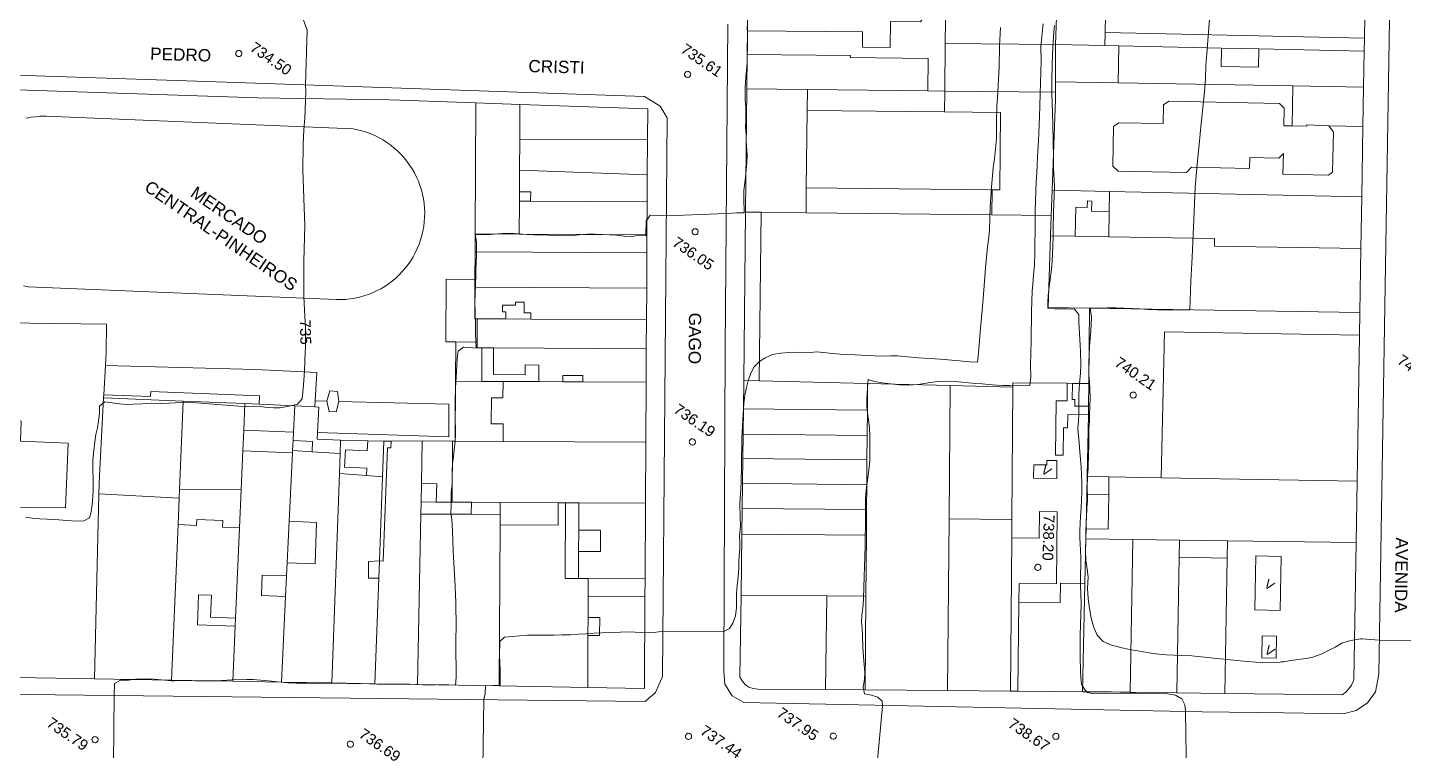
# Model space of a CAD drawing. Header units: metres. Extents: x 322294 to 7190115, y 7390841 to 10157759.
# Drawn here: x 323242.6 to 323466.7, y 7393247.5 to 7393365.1 of the extents above; entities that cross this region are included whole.
import ezdxf
from ezdxf.enums import TextEntityAlignment as Align

# ---------------------------------------------------------------- set-up
doc = ezdxf.new("R2010")
doc.units = ezdxf.units.M
doc.layers.get('0').update_dxf_attribs({"lineweight": 18})
for name, color, linetype, lineweight in [('100_SIST_VIARIO_MEIO_FIO', 1, 'Continuous', 18), ('144_P_DUPLA_ASF_TOP', 7, 'Continuous', 18), ('160_P_SIMP_ASF_TOP', 7, 'Continuous', 18), ('206_MURO_E_MURO_ARRIMO', 7, 'Continuous', 18), ('214_PROJ_BEIRAL_EDIF', 10, 'Continuous', 18), ('216_EDIF_NOTAVEL', 2, 'Continuous', 18), ('218_EDIF_NOTAVEL_TOP', 7, 'Continuous', 18), ('600_CURVA_MESTRA', 14, 'Continuous', 18), ('602_CURVA_MESTRA_TOP', 24, 'Continuous', 18), ('604_CURVA_INTERM', 7, 'Continuous', 18), ('606_PTO_COTADO', 7, 'Continuous', 18), ('608_PTO_COTADO_INTERVIA', 1, 'Continuous', 18), ('624_SEGM_CURVA_MESTRA', 14, 'Continuous', 18)]:
    doc.layers.add(name, color=color, linetype=linetype, lineweight=lineweight)
doc.styles.add('Style-Arial', font='arial.ttf', dxfattribs={"height": 1.75})

# ---------------------------------------------------------------- blocks, each defined once
blk = doc.blocks.new('SP09')
at = {"color": 0, "linetype": 'Continuous'}
blk.add_lwpolyline([(-0.03, -0.51), (-0.14, -0.49), (-0.24, -0.46), (-0.31, -0.42), (-0.35, -0.39), (-0.42, -0.31), (-0.47, -0.24), (-0.51, -0.15), (-0.52, -0.09), (-0.52, 0.03), (-0.51, 0.11), (-0.48, 0.2), (-0.44, 0.27), (-0.4, 0.33), (-0.32, 0.39), (-0.23, 0.44), (-0.15, 0.48), (-0.1, 0.48), (-0.03, 0.48), (0.08, 0.48), (0.19, 0.44), (0.27, 0.4), (0.35, 0.32), (0.41, 0.23), (0.46, 0.11), (0.48, 0.03), (0.48, -0.03), (0.47, -0.08), (0.44, -0.21), (0.38, -0.3), (0.31, -0.38), (0.23, -0.44), (0.1, -0.49), (0.02, -0.51)], close=True, dxfattribs=at)
blk = doc.blocks.new('SP10')
at = {"color": 0, "linetype": 'Continuous'}
blk.add_lwpolyline([(-0.03, -0.51), (-0.14, -0.49), (-0.24, -0.46), (-0.31, -0.42), (-0.35, -0.39), (-0.42, -0.31), (-0.47, -0.24), (-0.51, -0.15), (-0.52, -0.09), (-0.52, 0.03), (-0.51, 0.11), (-0.48, 0.2), (-0.44, 0.27), (-0.4, 0.33), (-0.32, 0.39), (-0.23, 0.44), (-0.15, 0.48), (-0.1, 0.48), (-0.03, 0.48), (0.08, 0.48), (0.19, 0.44), (0.27, 0.4), (0.35, 0.32), (0.41, 0.23), (0.46, 0.11), (0.48, 0.03), (0.48, -0.03), (0.47, -0.08), (0.44, -0.21), (0.38, -0.3), (0.31, -0.38), (0.23, -0.44), (0.1, -0.49), (0.02, -0.51)], close=True, dxfattribs=at)

msp = doc.modelspace()

# ---------------------------------------------------------------- linework, layer by layer
at = {"layer": '100_SIST_VIARIO_MEIO_FIO'}
msp.add_lwpolyline([(323356.644, 7393365.657), (323356.199, 7393313.031), (323355.988, 7393261.18), (323355.996, 7393260.441), (323356.175, 7393258.307), (323357.358, 7393256.423), (323359.28, 7393255.298), (323433.889, 7393253.805), (323447.228, 7393253.623), (323453.897, 7393253.531), (323456.862, 7393253.491), (323458.997, 7393254.023), (323460.818, 7393255.273), (323462.104, 7393257.071), (323462.648, 7393259.948), (323464.359, 7393362.97), (323465.138, 7393414.111)], dxfattribs=at)
msp.add_lwpolyline([(323226.004, 7393357.882), (323223.913, 7393357.365), (323222.3, 7393355.836), (323221.696, 7393352.963), (323220.376, 7393259.138), (323221.686, 7393257.581), (323222.984, 7393256.841), (323343.195, 7393255.481), (323344.883, 7393256.947), (323346.012, 7393259.572), (323346.792, 7393350.458), (323345.632, 7393352.345), (323343.106, 7393353.894), (323275.02, 7393356.259)], close=True, dxfattribs=at)
at = {"layer": '206_MURO_E_MURO_ARRIMO'}
for p, q in [((323359.817, 7393360.733), (323359.859, 7393364.599)), ((323359.537, 7393335.105), (323359.756, 7393355.14)), ((323460.194, 7393355.452), (323460.087, 7393349.021)), ((323359.237, 7393307.686), (323359.537, 7393335.105)), ((323459.584, 7393318.752), (323459.523, 7393315.107)), ((323403.902, 7393257.162), (323402.682, 7393257.172))]:
    msp.add_line(p, q, dxfattribs=at)
for points in [[(323359.537, 7393335.105), (323362.075, 7393335.077)], [(323415.407, 7393303.522), (323415.393, 7393302.117)], [(323285.77, 7393296.31), (323285.85, 7393297.95)], [(323309.171, 7393287.935), (323306.687, 7393287.949)]]:
    msp.add_lwpolyline(points, dxfattribs=at)
at = {"layer": '214_PROJ_BEIRAL_EDIF'}
for points in [[(323437.431, 7393386.719), (323437.264, 7393376.734), (323440.472, 7393376.68), (323452.084, 7393376.487), (323452.022, 7393372.762), (323428.617, 7393373.711), (323428.95, 7393389.319), (323418.634, 7393389.538), (323418.157, 7393367.098), (323418.098, 7393364.326), (323418.052, 7393362.187), (323410.024, 7393362.358), (323410.304, 7393369.919), (323411.152, 7393392.754), (323437.515, 7393391.775)], [(323364.943, 7393370.414), (323389.051, 7393370.151), (323389.025, 7393367.587), (323388.038, 7393366.035), (323383.124, 7393366.085), (323383.082, 7393361.876), (323378.562, 7393361.921), (323378.587, 7393364.409), (323359.859, 7393364.599), (323359.923, 7393370.469)], [(323392.131, 7393370.117), (323392.397, 7393370.114), (323410.304, 7393369.919), (323410.024, 7393362.358), (323392.054, 7393362.554)], [(323460.327, 7393363.427), (323460.446, 7393370.569), (323428.565, 7393371.248), (323428.472, 7393366.878), (323418.157, 7393367.098), (323418.098, 7393364.326)], [(323420.353, 7393362.138), (323437.074, 7393361.782), (323443.152, 7393361.652), (323460.291, 7393361.288), (323460.327, 7393363.427), (323418.098, 7393364.326), (323418.052, 7393362.187)], [(323391.974, 7393354.788), (323392.054, 7393362.554), (323410.024, 7393362.358), (323410.005, 7393356.287), (323409.999, 7393354.592)], [(323418.052, 7393362.187), (323420.353, 7393362.138), (323420.225, 7393356.117), (323410.005, 7393356.287), (323410.024, 7393362.358)], [(323443.152, 7393361.652), (323460.291, 7393361.288), (323460.194, 7393355.452), (323448.675, 7393355.644), (323420.225, 7393356.117), (323420.353, 7393362.138), (323437.074, 7393361.782), (323437.011, 7393358.813), (323443.089, 7393358.683)], [(323443.152, 7393361.652), (323437.074, 7393361.782), (323437.011, 7393358.813), (323443.089, 7393358.683)], [(323369.606, 7393355.033), (323389.22, 7393354.819), (323389.274, 7393360.104), (323376.603, 7393360.232), (323376.606, 7393360.563), (323359.817, 7393360.733), (323359.756, 7393355.14)], [(323391.974, 7393354.788), (323389.22, 7393354.819), (323369.606, 7393355.033), (323369.569, 7393351.654), (323391.94, 7393351.409)], [(323391.94, 7393351.409), (323401.085, 7393351.309), (323400.948, 7393338.726), (323399.697, 7393338.74), (323399.653, 7393334.667), (323409.327, 7393334.561), (323409.471, 7393338.648), (323409.995, 7393353.435), (323409.999, 7393354.592), (323391.974, 7393354.788)], [(323420.225, 7393356.117), (323410.005, 7393356.287), (323409.999, 7393354.592), (323409.995, 7393353.435), (323409.471, 7393338.648), (323418.831, 7393338.453), (323459.897, 7393337.596), (323460.087, 7393349.021), (323454.535, 7393349.137), (323455.273, 7393348.09), (323455.138, 7393341.605), (323454.484, 7393341.1), (323447.052, 7393341.255), (323447.123, 7393344.659), (323446.364, 7393343.887), (323441.668, 7393343.985), (323441.631, 7393342.19), (323432.165, 7393342.388), (323431.356, 7393341.556), (323420.239, 7393341.787), (323419.331, 7393342.568), (323419.465, 7393349.003), (323420.345, 7393349.649), (323427.531, 7393349.499), (323427.595, 7393352.563), (323428.496, 7393353.169), (323446.502, 7393352.794), (323447.267, 7393352.036), (323447.207, 7393349.14), (323448.539, 7393349.112), (323448.675, 7393355.644)], [(323322.724, 7393338.397), (323322.715, 7393336.889), (323322.685, 7393331.52), (323315.511, 7393331.56), (323315.63, 7393352.869), (323322.803, 7393352.617), (323322.772, 7393346.993), (323322.743, 7393341.907)], [(323322.803, 7393352.617), (323343.605, 7393351.887), (323343.576, 7393346.877), (323322.772, 7393346.993)], [(323448.539, 7393349.112), (323447.207, 7393349.14), (323447.267, 7393352.036), (323446.502, 7393352.794), (323428.496, 7393353.169), (323427.595, 7393352.563), (323427.531, 7393349.499), (323420.345, 7393349.649), (323419.465, 7393349.003), (323419.331, 7393342.568), (323420.239, 7393341.787), (323431.356, 7393341.556), (323432.165, 7393342.388), (323441.631, 7393342.19), (323441.668, 7393343.985), (323446.364, 7393343.887), (323447.123, 7393344.659), (323447.052, 7393341.255), (323454.484, 7393341.1), (323455.138, 7393341.605), (323455.273, 7393348.09), (323454.535, 7393349.137), (323450.966, 7393349.321), (323450.961, 7393349.062)], [(323369.569, 7393351.654), (323391.94, 7393351.409), (323401.085, 7393351.309), (323400.948, 7393338.726), (323399.697, 7393338.74), (323369.432, 7393339.07)], [(323322.743, 7393341.907), (323343.543, 7393341.186), (323343.576, 7393346.877), (323322.772, 7393346.993)], [(323322.724, 7393338.397), (323324.547, 7393338.387), (323324.539, 7393336.879), (323343.518, 7393336.772), (323343.543, 7393341.186), (323322.743, 7393341.907)], [(323369.432, 7393339.07), (323369.387, 7393334.997), (323399.653, 7393334.667), (323399.697, 7393338.74)], [(323413.238, 7393331.169), (323409.209, 7393331.236), (323409.327, 7393334.561), (323409.471, 7393338.648), (323418.831, 7393338.453), (323418.763, 7393335.188), (323415.903, 7393335.247), (323415.937, 7393336.906), (323415.217, 7393336.921), (323415.195, 7393335.85), (323413.337, 7393335.888)], [(323324.539, 7393336.879), (323322.715, 7393336.889), (323322.685, 7393331.52), (323343.487, 7393331.403), (323343.518, 7393336.772)], [(323459.757, 7393329.17), (323459.897, 7393337.596), (323418.831, 7393338.453), (323418.763, 7393335.188), (323418.677, 7393331.078), (323435.937, 7393330.791), (323435.917, 7393329.567)], [(323412.78, 7393307.243), (323411.923, 7393307.253), (323403.088, 7393307.349), (323403.083, 7393306.641), (323392.848, 7393306.885), (323379.415, 7393307.205), (323361.775, 7393307.626), (323362.075, 7393335.077), (323369.387, 7393334.997), (323399.653, 7393334.667), (323409.327, 7393334.561), (323409.209, 7393331.236), (323408.796, 7393319.597), (323415.568, 7393319.484), (323415.444, 7393307.214)], [(323343.487, 7393331.403), (323322.685, 7393331.52), (323315.511, 7393331.56), (323315.494, 7393328.643), (323343.471, 7393328.486)], [(323409.209, 7393331.236), (323408.796, 7393319.597), (323415.568, 7393319.484), (323459.584, 7393318.752), (323459.757, 7393329.17), (323435.917, 7393329.567), (323435.937, 7393330.791), (323418.677, 7393331.078), (323413.238, 7393331.169)], [(323315.469, 7393324.162), (323315.462, 7393322.901), (323343.438, 7393322.744), (323343.471, 7393328.486), (323315.494, 7393328.643)], [(323315.841, 7393317.737), (323320.51, 7393317.711), (323320.516, 7393318.86), (323319.939, 7393318.863), (323319.945, 7393319.956), (323322.098, 7393319.944), (323322.101, 7393320.472), (323323.505, 7393320.464), (323323.495, 7393318.73), (323324.582, 7393318.724), (323324.576, 7393317.688), (323343.408, 7393317.583), (323343.438, 7393322.744), (323315.462, 7393322.901), (323315.433, 7393317.74)], [(323254.998, 7393304.863), (323255.026, 7393305.39), (323255.281, 7393310.128), (323255.4, 7393312.331), (323255.464, 7393316.869), (323238.876, 7393317.103), (323224.579, 7393317.304), (323224.059, 7393317.311), (323223.246, 7393259.506), (323243.977, 7393259.324), (323253.502, 7393259.159), (323254.245, 7393289.277), (323254.317, 7393292.21)], [(323320.51, 7393317.711), (323324.576, 7393317.688), (323343.408, 7393317.583), (323343.381, 7393312.868), (323318.49, 7393313.007), (323316.599, 7393313.018), (323315.815, 7393313.022), (323315.82, 7393313.957), (323315.841, 7393317.737)], [(323312.328, 7393307.591), (323316.568, 7393307.567), (323316.599, 7393313.018), (323315.815, 7393313.022), (323315.82, 7393313.957), (323312.363, 7393313.976)], [(323427.25, 7393291.868), (323427.749, 7393315.636), (323459.523, 7393315.107), (323459.128, 7393291.338)], [(323318.49, 7393313.007), (323343.381, 7393312.868), (323343.35, 7393307.417), (323333.034, 7393307.475), (323333.04, 7393308.518), (323329.786, 7393308.537), (323329.78, 7393307.493), (323325.862, 7393307.515), (323325.877, 7393310.214), (323323.649, 7393310.227), (323323.64, 7393308.652), (323318.466, 7393308.681)], [(323320.068, 7393297.789), (323320.084, 7393300.653), (323318.127, 7393300.664), (323318.151, 7393304.872), (323320.024, 7393304.862), (323320.039, 7393307.548), (323316.568, 7393307.567), (323312.328, 7393307.591), (323312.273, 7393297.832)], [(323320.068, 7393297.789), (323320.084, 7393300.653), (323318.127, 7393300.664), (323318.151, 7393304.872), (323320.024, 7393304.862), (323320.039, 7393307.548), (323325.862, 7393307.515), (323329.78, 7393307.493), (323333.034, 7393307.475), (323343.35, 7393307.417), (323343.294, 7393297.658)], [(323361.775, 7393307.626), (323359.237, 7393307.686), (323359.18, 7393303.119), (323379.38, 7393302.898), (323379.415, 7393307.205)], [(323415.182, 7393292.069), (323415.393, 7393302.117), (323412.022, 7393302.154), (323411.998, 7393299.991), (323411.321, 7393299.998), (323411.272, 7393295.56), (323410.012, 7393295.573), (323410.109, 7393304.421), (323411.892, 7393304.402), (323411.923, 7393307.253), (323403.088, 7393307.349), (323403.083, 7393306.641), (323402.908, 7393285.109), (323402.884, 7393282.088), (323407.347, 7393282.04), (323407.394, 7393286.392), (323410.306, 7393286.361), (323410.178, 7393274.627), (323404.109, 7393274.699), (323404.061, 7393271.648), (323410.778, 7393271.574), (323410.813, 7393274.713), (323414.808, 7393274.669), (323414.965, 7393281.95), (323415, 7393283.594), (323415.12, 7393289.199)], [(323412.78, 7393307.243), (323415.444, 7393307.214), (323415.407, 7393303.522), (323413.155, 7393303.546), (323413.167, 7393304.629), (323412.751, 7393304.634)], [(323249.22, 7393297.534), (323241.442, 7393297.856), (323241.576, 7393301.1), (323234.4, 7393301.397), (323234.542, 7393304.843), (323228.824, 7393305.079), (323228.73, 7393287.132), (323248.784, 7393286.984)], [(323392.673, 7393285.192), (323392.446, 7393257.256), (323379.011, 7393257.366), (323379.135, 7393272.62), (323379.215, 7393282.559), (323379.249, 7393286.697), (323379.281, 7393290.729), (323379.314, 7393294.777), (323379.346, 7393298.748), (323379.38, 7393302.898), (323379.415, 7393307.205), (323392.848, 7393306.885)], [(323392.848, 7393306.885), (323403.083, 7393306.641), (323402.908, 7393285.109), (323392.673, 7393285.192)], [(323267.349, 7393289.948), (323267.291, 7393288.55), (323254.245, 7393289.277), (323254.317, 7393292.21), (323254.998, 7393304.863), (323267.945, 7393304.368)], [(323277.823, 7393299.604), (323277.675, 7393296.253), (323277.395, 7393289.891), (323267.349, 7393289.948), (323267.945, 7393304.368), (323278.016, 7393303.983)], [(323286.123, 7393303.577), (323285.915, 7393299.298), (323277.823, 7393299.604), (323278.016, 7393303.983), (323280.354, 7393303.866)], [(323293.591, 7393297.987), (323293.514, 7393295.827), (323288.939, 7393296.112), (323289.021, 7393297.796), (323285.85, 7393297.95), (323285.915, 7393299.298), (323286.123, 7393303.577), (323289.413, 7393303.412), (323290.04, 7393303.381), (323289.838, 7393299.224), (323289.787, 7393298.172)], [(323359.128, 7393298.969), (323379.346, 7393298.748), (323379.38, 7393302.898), (323359.18, 7393303.119)], [(323359.078, 7393294.998), (323379.314, 7393294.777), (323379.346, 7393298.748), (323359.128, 7393298.969)], [(323284.619, 7393272.579), (323280.683, 7393272.727), (323280.808, 7393276.051), (323284.78, 7393275.901), (323284.884, 7393278.032), (323285.212, 7393284.794), (323285.753, 7393295.948), (323277.675, 7393296.253), (323277.395, 7393289.891), (323277.123, 7393283.732), (323276.476, 7393269.03), (323276.419, 7393267.746), (323276.024, 7393258.769), (323283.943, 7393258.632)], [(323293.396, 7393292.55), (323292.178, 7393258.49), (323283.943, 7393258.632), (323284.619, 7393272.579), (323284.78, 7393275.901), (323284.884, 7393278.032), (323289.423, 7393277.86), (323289.679, 7393284.625), (323285.212, 7393284.794), (323285.753, 7393295.948), (323285.77, 7393296.31), (323288.939, 7393296.112), (323293.514, 7393295.827)], [(323300.642, 7393297.845), (323298.01, 7393297.892), (323297.931, 7393296.27), (323294.377, 7393296.442), (323294.241, 7393293.629), (323297.85, 7393293.454), (323297.791, 7393292.232), (323300.423, 7393292.042)], [(323306.687, 7393287.949), (323306.649, 7393285.982), (323306.119, 7393258.248), (323299.151, 7393258.369), (323299.8, 7393275.549), (323299.906, 7393278.344), (323300.513, 7393278.33), (323301.208, 7393296.747), (323301.765, 7393296.726), (323301.807, 7393297.848), (323306.876, 7393297.863), (323306.745, 7393291.005)], [(323309.171, 7393287.935), (323311.752, 7393287.921), (323311.808, 7393297.835), (323306.876, 7393297.863), (323306.745, 7393291.005), (323309.283, 7393290.909)], [(323312.273, 7393297.832), (323311.808, 7393297.835), (323311.752, 7393287.921), (323314.887, 7393287.903), (323319.591, 7393287.877), (323329.044, 7393287.824), (323330.236, 7393287.817), (323332.4, 7393287.805), (323343.238, 7393287.744), (323343.294, 7393297.658), (323320.068, 7393297.789)], [(323359.028, 7393290.996), (323379.281, 7393290.729), (323379.314, 7393294.777), (323359.078, 7393294.998)], [(323410.257, 7393294.671), (323408.589, 7393294.689), (323408.582, 7393293.967), (323406.481, 7393293.99), (323406.458, 7393291.824), (323410.226, 7393291.783)], [(323299.8, 7393275.549), (323298.117, 7393275.559), (323298.132, 7393278.263), (323299.906, 7393278.344), (323300.423, 7393292.042), (323297.791, 7393292.232), (323293.396, 7393292.55), (323292.178, 7393258.49), (323299.151, 7393258.369)], [(323415, 7393283.594), (323418.585, 7393283.535), (323418.678, 7393289.14), (323418.726, 7393292.01), (323427.25, 7393291.868), (323459.128, 7393291.338), (323458.962, 7393281.363), (323438.024, 7393281.643), (323430.188, 7393281.747), (323422.586, 7393281.848), (323414.965, 7393281.95)], [(323415.182, 7393292.069), (323418.726, 7393292.01), (323418.678, 7393289.14), (323415.12, 7393289.199)], [(323277.123, 7393283.732), (323277.395, 7393289.891), (323267.349, 7393289.948), (323267.291, 7393288.55), (323267.114, 7393284.263), (323270.147, 7393284.137), (323270.187, 7393285.096), (323274.428, 7393284.921), (323274.383, 7393283.846)], [(323358.976, 7393286.861), (323379.249, 7393286.697), (323379.281, 7393290.729), (323359.028, 7393290.996)], [(323267.114, 7393284.263), (323266.068, 7393258.941), (323253.502, 7393259.159), (323254.245, 7393289.277), (323267.291, 7393288.55)], [(323319.591, 7393287.877), (323319.58, 7393285.91), (323314.876, 7393285.936), (323314.887, 7393287.903)], [(323330.236, 7393287.817), (323329.044, 7393287.824), (323329.024, 7393284.17), (323319.571, 7393284.223), (323319.424, 7393258.018), (323333.833, 7393257.769), (323333.88, 7393266.205), (323333.897, 7393269.144), (323333.916, 7393272.572), (323333.932, 7393275.473), (323332.331, 7393275.482), (323330.167, 7393275.494)], [(323329.044, 7393287.824), (323319.591, 7393287.877), (323319.58, 7393285.91), (323319.571, 7393284.223), (323329.024, 7393284.17)], [(323332.375, 7393283.349), (323332.4, 7393287.805), (323343.238, 7393287.744), (323343.167, 7393275.421), (323333.932, 7393275.473), (323332.331, 7393275.482), (323332.356, 7393279.89), (323335.909, 7393279.87), (323335.928, 7393283.329)], [(323267.114, 7393284.263), (323266.068, 7393258.941), (323276.024, 7393258.769), (323276.419, 7393267.746), (323270.276, 7393267.978), (323270.46, 7393272.855), (323272.546, 7393272.763), (323272.39, 7393269.21), (323276.476, 7393269.03), (323277.123, 7393283.732), (323274.383, 7393283.846), (323274.428, 7393284.921), (323270.187, 7393285.096), (323270.147, 7393284.137)], [(323319.571, 7393284.223), (323319.424, 7393258.018), (323306.119, 7393258.248), (323306.649, 7393285.982), (323314.876, 7393285.936), (323319.58, 7393285.91)], [(323358.924, 7393282.723), (323379.215, 7393282.559), (323379.249, 7393286.697), (323358.976, 7393286.861)], [(323402.884, 7393282.088), (323402.682, 7393257.172), (323392.446, 7393257.256), (323392.673, 7393285.192), (323402.908, 7393285.109)], [(323285.212, 7393284.794), (323284.884, 7393278.032), (323289.423, 7393277.86), (323289.679, 7393284.625)], [(323332.375, 7393283.349), (323332.356, 7393279.89), (323335.909, 7393279.87), (323335.928, 7393283.329)], [(323379.135, 7393272.62), (323372.772, 7393272.671), (323358.799, 7393272.784), (323358.924, 7393282.723), (323379.215, 7393282.559)], [(323414.808, 7393274.669), (323414.43, 7393257.076), (323419.157, 7393257.037), (323422.172, 7393256.997), (323422.586, 7393281.848), (323414.965, 7393281.95)], [(323430.142, 7393278.941), (323429.775, 7393256.897), (323422.172, 7393256.997), (323422.586, 7393281.848), (323430.188, 7393281.747)], [(323437.977, 7393278.811), (323437.611, 7393256.793), (323456.685, 7393256.541), (323457.283, 7393256.986), (323457.8, 7393257.526), (323458.223, 7393258.144), (323458.539, 7393258.823), (323458.589, 7393258.965), (323458.962, 7393281.363), (323438.024, 7393281.643)], [(323299.906, 7393278.344), (323299.8, 7393275.549), (323298.117, 7393275.559), (323298.132, 7393278.263)], [(323429.775, 7393256.897), (323437.611, 7393256.793), (323437.977, 7393278.811), (323430.142, 7393278.941)], [(323446.774, 7393279.087), (323446.627, 7393270.299), (323442.483, 7393270.368), (323442.63, 7393279.156)], [(323284.78, 7393275.901), (323284.619, 7393272.579), (323280.683, 7393272.727), (323280.808, 7393276.051)], [(323343.167, 7393275.421), (323343.15, 7393272.52), (323333.916, 7393272.572), (323333.932, 7393275.473)], [(323414.808, 7393274.669), (323414.43, 7393257.076), (323403.902, 7393257.162), (323404.061, 7393271.648), (323410.778, 7393271.574), (323410.813, 7393274.713)], [(323276.476, 7393269.03), (323276.419, 7393267.746), (323270.276, 7393267.978), (323270.46, 7393272.855), (323272.546, 7393272.763), (323272.39, 7393269.21)], [(323333.897, 7393269.144), (323333.916, 7393272.572), (323343.15, 7393272.52), (323343.065, 7393257.609), (323333.833, 7393257.769), (323333.88, 7393266.205), (323335.774, 7393266.194), (323335.79, 7393269.134)], [(323358.799, 7393272.784), (323372.772, 7393272.671), (323372.571, 7393257.418), (323361.593, 7393257.508), (323360.777, 7393257.575), (323360.074, 7393257.829), (323359.457, 7393258.251), (323358.965, 7393258.815), (323358.632, 7393259.479)], [(323379.135, 7393272.62), (323379.011, 7393257.366), (323372.571, 7393257.418), (323372.772, 7393272.671)], [(323333.897, 7393269.144), (323333.88, 7393266.205), (323335.774, 7393266.194), (323335.79, 7393269.134)], [(323446.008, 7393266.125), (323443.664, 7393266.164), (323443.604, 7393262.566), (323445.948, 7393262.527)]]:
    msp.add_lwpolyline(points, close=True, dxfattribs=at)
at = {"layer": '216_EDIF_NOTAVEL'}
for points in [[(323232.647, 7393355.277), (323280.107, 7393353.697), (323301.616, 7393353.36), (323315.63, 7393352.869), (323315.511, 7393331.56), (323315.494, 7393328.643), (323315.469, 7393324.162), (323310.8, 7393324.188), (323310.743, 7393313.985), (323312.363, 7393313.976), (323312.328, 7393307.591), (323312.273, 7393297.832), (323311.808, 7393297.835), (323306.876, 7393297.863), (323301.807, 7393297.848), (323300.642, 7393297.845), (323298.01, 7393297.892), (323294.121, 7393297.961), (323293.591, 7393297.987), (323289.787, 7393298.172), (323289.838, 7393299.224), (323311.201, 7393298.52), (323311.208, 7393303.861), (323293.3, 7393304.301), (323293.068, 7393305.931), (323291.843, 7393306.022), (323291.354, 7393304.349), (323289.463, 7393304.396), (323289.695, 7393308.98), (323279.725, 7393309.485), (323255.281, 7393310.128), (323255.4, 7393312.331), (323255.464, 7393316.869), (323238.876, 7393317.103)], [(323242.401, 7393350.382), (323243.137, 7393350.524), (323243.88, 7393350.627), (323244.627, 7393350.689), (323245.664, 7393350.71), (323295.62, 7393348.646), (323296.345, 7393348.504), (323297.072, 7393348.321), (323297.788, 7393348.099), (323298.492, 7393347.839), (323299.18, 7393347.542), (323299.852, 7393347.209), (323300.505, 7393346.839), (323301.137, 7393346.436), (323301.746, 7393345.999), (323302.332, 7393345.53), (323302.891, 7393345.031), (323303.423, 7393344.502), (323303.925, 7393343.946), (323304.397, 7393343.363), (323304.838, 7393342.756), (323305.245, 7393342.126), (323305.618, 7393341.475), (323305.955, 7393340.806), (323306.256, 7393340.119), (323306.52, 7393339.417), (323306.745, 7393338.702), (323306.933, 7393337.975), (323307.081, 7393337.24), (323307.189, 7393336.498), (323307.258, 7393335.752), (323307.286, 7393335.002), (323307.274, 7393334.252), (323307.222, 7393333.504), (323307.13, 7393332.76), (323306.998, 7393332.022), (323306.827, 7393331.292), (323306.617, 7393330.572), (323306.369, 7393329.864), (323306.083, 7393329.171), (323305.761, 7393328.494), (323305.403, 7393327.835), (323305.01, 7393327.196), (323304.583, 7393326.58), (323304.124, 7393325.987), (323303.633, 7393325.419), (323303.113, 7393324.879), (323302.565, 7393324.367), (323301.991, 7393323.885), (323301.391, 7393323.435), (323300.768, 7393323.018), (323300.123, 7393322.635), (323299.459, 7393322.286), (323298.777, 7393321.974), (323298.08, 7393321.699), (323297.368, 7393321.461), (323296.645, 7393321.262), (323295.913, 7393321.102), (323295.173, 7393320.981), (323294.427, 7393320.901), (323293.678, 7393320.86), (323292.928, 7393320.86), (323242.697, 7393322.943), (323241.966, 7393323.109)], [(323241.966, 7393323.109), (323242.697, 7393322.943), (323292.928, 7393320.86), (323293.678, 7393320.86), (323294.427, 7393320.901), (323295.173, 7393320.981), (323295.913, 7393321.102), (323296.645, 7393321.262), (323297.368, 7393321.461), (323298.08, 7393321.699), (323298.777, 7393321.974), (323299.459, 7393322.286), (323300.123, 7393322.635), (323300.768, 7393323.018), (323301.391, 7393323.435), (323301.991, 7393323.885), (323302.565, 7393324.367), (323303.113, 7393324.879), (323303.633, 7393325.419), (323304.124, 7393325.987), (323304.583, 7393326.58), (323305.01, 7393327.196), (323305.403, 7393327.835), (323305.761, 7393328.494), (323306.083, 7393329.171), (323306.369, 7393329.864), (323306.617, 7393330.572), (323306.827, 7393331.292), (323306.998, 7393332.022), (323307.13, 7393332.76), (323307.222, 7393333.504), (323307.274, 7393334.252), (323307.286, 7393335.002), (323307.258, 7393335.752), (323307.189, 7393336.498), (323307.081, 7393337.24), (323306.933, 7393337.975), (323306.745, 7393338.702), (323306.52, 7393339.417), (323306.256, 7393340.119), (323305.955, 7393340.806), (323305.618, 7393341.475), (323305.245, 7393342.126), (323304.838, 7393342.756), (323304.397, 7393343.363), (323303.925, 7393343.946), (323303.423, 7393344.502), (323302.891, 7393345.031), (323302.332, 7393345.53), (323301.746, 7393345.999), (323301.137, 7393346.436), (323300.505, 7393346.839), (323299.852, 7393347.209), (323299.18, 7393347.542), (323298.492, 7393347.839), (323297.788, 7393348.099), (323297.072, 7393348.321), (323296.345, 7393348.504), (323295.62, 7393348.646), (323245.664, 7393350.71), (323244.627, 7393350.689), (323243.88, 7393350.627), (323243.137, 7393350.524), (323242.401, 7393350.382)]]:
    msp.add_lwpolyline(points, dxfattribs=at)
for points in [[(323315.469, 7393324.162), (323315.462, 7393322.901), (323315.433, 7393317.74), (323315.841, 7393317.737), (323315.82, 7393313.957), (323312.363, 7393313.976), (323310.743, 7393313.985), (323310.8, 7393324.188)], [(323280.354, 7393303.866), (323286.123, 7393303.577), (323289.413, 7393303.412), (323289.463, 7393304.396), (323289.695, 7393308.98), (323279.725, 7393309.485), (323255.281, 7393310.128), (323255.026, 7393305.39), (323262.651, 7393305.099), (323262.681, 7393305.891), (323280.405, 7393305.213)], [(323291.354, 7393304.349), (323291.843, 7393306.022), (323293.068, 7393305.931), (323293.3, 7393304.301), (323292.871, 7393302.586), (323291.705, 7393302.649)], [(323293.3, 7393304.301), (323292.871, 7393302.586), (323291.705, 7393302.649), (323291.354, 7393304.349), (323289.463, 7393304.396), (323289.413, 7393303.412), (323290.04, 7393303.381), (323289.838, 7393299.224), (323311.201, 7393298.52), (323311.208, 7393303.861)]]:
    msp.add_lwpolyline(points, close=True, dxfattribs=at)
at = {"layer": '600_CURVA_MESTRA'}
for points, elevation in [([(323287.516, 7393366.495), (323288.154, 7393364.68), (323287.872, 7393355.812), (323287.92, 7393354.657), (323287.758, 7393350.377), (323287.618, 7393348.552), (323287.482, 7393346.113), (323287.431, 7393341.953), (323287.589, 7393337.369), (323287.665, 7393335.794), (323287.771, 7393332.922), (323287.609, 7393327.12), (323287.581, 7393323.276), (323287.607, 7393321.383), (323287.771, 7393318.091)], 735), ([(323469.287, 7393265.351), (323462.74, 7393265.473), (323460.619, 7393265.608), (323459.993, 7393265.664), (323459.695, 7393265.652), (323458.694, 7393265.533), (323457.673, 7393265.302), (323456.629, 7393264.964), (323455.557, 7393264.341), (323453.262, 7393263.154), (323451.949, 7393262.683), (323450.82, 7393262.453), (323448.314, 7393262.129), (323447.206, 7393261.945), (323446.782, 7393261.908), (323446.601, 7393261.864), (323444.775, 7393261.788), (323443.731, 7393261.804), (323442.597, 7393261.865), (323440.08, 7393262.073), (323435.783, 7393262.555), (323432.202, 7393262.933), (323430.467, 7393262.944), (323429.34, 7393262.991), (323428.121, 7393263.084), (323426.847, 7393263.201), (323425.584, 7393263.361), (323423.107, 7393263.764), (323422.004, 7393263.965), (323420.648, 7393264.257), (323419.141, 7393264.651), (323417.776, 7393265.238), (323416.787, 7393266.266), (323416.223, 7393267.685), (323415.829, 7393269.054), (323415.54, 7393270.607), (323415.327, 7393272.217), (323415.233, 7393273.867), (323415.336, 7393275.756), (323415.155, 7393277.036), (323414.93, 7393278.46), (323414.915, 7393279.938), (323414.982, 7393282.122), (323414.978, 7393283.324), (323415.001, 7393284.546), (323415.139, 7393286.758), (323415.151, 7393287.917), (323415.236, 7393287.849), (323415.237, 7393288.922), (323415.191, 7393290.007), (323415.232, 7393292.295), (323415.326, 7393293.428), (323415.405, 7393295.869), (323415.457, 7393296.924), (323415.46, 7393298.374), (323415.436, 7393299.748), (323415.55, 7393301.009), (323415.573, 7393302.163), (323415.626, 7393303.476), (323415.652, 7393304.944), (323415.536, 7393307.493), (323415.469, 7393308.52), (323415.428, 7393309.521), (323415.426, 7393310.742), (323415.473, 7393311.92), (323415.557, 7393313.239), (323415.678, 7393314.551), (323415.768, 7393315.754), (323415.855, 7393318.008), (323415.65, 7393319.551), (323417.072, 7393319.463), (323418.442, 7393319.511), (323419.817, 7393319.506), (323423.681, 7393319.351), (323425.061, 7393319.263), (323426.656, 7393319.186), (323428.581, 7393319.155), (323430.754, 7393319.214), (323431.882, 7393319.223), (323431.956, 7393320.832), (323432.053, 7393323.867), (323432.289, 7393327.773), (323432.56, 7393333.883), (323432.77, 7393339.139), (323433.152, 7393343.435), (323433.394, 7393346.118), (323433.697, 7393348.98), (323434.258, 7393354.671), (323434.434, 7393356.792), (323434.518, 7393358.93), (323434.662, 7393360.89), (323435.124, 7393366.505)], 740), ([(323287.854, 7393313.005), (323287.844, 7393312.363), (323287.713, 7393309.228), (323287.532, 7393307.025), (323287.457, 7393305.835), (323287.331, 7393304.718), (323286.588, 7393303.861), (323285.228, 7393303.547), (323283.745, 7393303.281), (323282.701, 7393303.26), (323281.609, 7393303.307), (323280.568, 7393303.461), (323279.442, 7393303.52), (323278.281, 7393303.499), (323276.994, 7393303.523), (323275.639, 7393303.634), (323274.258, 7393303.726), (323271.481, 7393303.98), (323270.14, 7393304.05), (323268.667, 7393304.153), (323265.666, 7393303.992), (323264.186, 7393303.979), (323262.751, 7393304), (323261.312, 7393303.93), (323259.885, 7393303.836), (323258.772, 7393303.814), (323257.596, 7393303.895), (323255.222, 7393304.227), (323254.325, 7393303.546), (323254.332, 7393302.447), (323254.172, 7393301.067), (323253.98, 7393300.012), (323253.755, 7393298.942), (323253.547, 7393297.728), (323253.381, 7393296.332), (323253.257, 7393294.756), (323253.216, 7393293.725), (323253.271, 7393291.135), (323253.285, 7393289.93), (323253.224, 7393288.803), (323253.128, 7393287.549), (323252.98, 7393286.351), (323252.68, 7393285.383), (323251.779, 7393284.898), (323250.484, 7393284.844), (323248.368, 7393284.985), (323247.065, 7393285.083), (323244.549, 7393285.216), (323243.387, 7393285.299), (323242.28, 7393285.478)], 735)]:
    msp.add_lwpolyline(points, dxfattribs=dict(at, elevation=elevation))
at = {"layer": '604_CURVA_INTERM', "flags": 128}
for points, elevation in [([(323408.025, 7393365.717), (323407.842, 7393364.188), (323407.635, 7393362.036), (323407.664, 7393359.625), (323407.643, 7393357.961), (323407.407, 7393350.59), (323407.248, 7393346.709), (323407.129, 7393345.008), (323407.017, 7393342.86), (323406.963, 7393341.503), (323406.878, 7393340.036), (323406.721, 7393335.355), (323406.688, 7393333.689), (323406.667, 7393328.345), (323406.573, 7393326.521), (323406.447, 7393324.857), (323406.299, 7393323.374), (323406.215, 7393322.244), (323406.11, 7393318.928), (323406.039, 7393314.115), (323405.963, 7393310.19), (323405.986, 7393308.228), (323405.813, 7393306.904), (323403.708, 7393306.943), (323402.575, 7393306.889), (323401.335, 7393306.913), (323399.756, 7393307.021), (323398.069, 7393307.173), (323396.968, 7393307.218), (323393.658, 7393307.565), (323392.239, 7393307.6), (323390.857, 7393307.53), (323389.289, 7393307.329), (323387.658, 7393307.069), (323386.087, 7393306.927), (323384.6, 7393306.991), (323383.167, 7393307.143), (323381.801, 7393307.318), (323380.566, 7393307.557), (323379.514, 7393307.893), (323379.45, 7393307.346), (323379.289, 7393304.696), (323379.296, 7393303.56), (323379.394, 7393302.386), (323379.563, 7393301.226), (323379.719, 7393299.986), (323379.774, 7393298.624), (323379.798, 7393296.003), (323379.757, 7393294.648), (323379.628, 7393293.116), (323379.419, 7393291.507), (323379.241, 7393290.34), (323379.098, 7393288.7), (323379.072, 7393287), (323379.072, 7393283.932), (323379.034, 7393282.411), (323379.025, 7393280.815), (323378.987, 7393279.071), (323378.882, 7393275.812), (323378.735, 7393272.213), (323378.7, 7393271.212), (323378.477, 7393269.493), (323378.411, 7393268.367), (323378.523, 7393267.285), (323378.61, 7393266.198), (323378.656, 7393264.297), (323378.728, 7393262.736), (323378.939, 7393260.191), (323378.904, 7393259.13), (323378.711, 7393257.739), (323378.935, 7393256.713), (323380.059, 7393256.493), (323381.079, 7393256.197), (323381.812, 7393255.512), (323381.849, 7393254.697), (323380.827, 7393243.576)], 738), ([(323256.583, 7393245.5), (323256.711, 7393256.459), (323256.747, 7393258.429), (323257.75, 7393258.925), (323259.027, 7393258.975), (323260.178, 7393259.092), (323261.346, 7393259.137), (323262.629, 7393259.146), (323263.812, 7393259.069), (323266.033, 7393258.854), (323266.566, 7393258.829), (323267.645, 7393258.889), (323268.693, 7393258.872), (323269.93, 7393258.827), (323272.07, 7393258.836), (323273.363, 7393258.838), (323275.857, 7393259), (323278.294, 7393259.066), (323279.343, 7393259.061), (323281.794, 7393258.831), (323284.988, 7393258.497), (323286.296, 7393258.436), (323287.478, 7393258.457), (323288.868, 7393258.455), (323290.215, 7393258.408), (323293.519, 7393258.465), (323295.77, 7393258.339), (323297.105, 7393258.397), (323299.496, 7393258.314), (323301.67, 7393258.289), (323302.942, 7393258.293), (323303.95, 7393258.33), (323305.849, 7393258.218), (323306.943, 7393258.192), (323309.072, 7393258.19), (323310.115, 7393258.224), (323312.298, 7393258.131), (323312.421, 7393259.383), (323312.418, 7393260.722), (323312.343, 7393263.602), (323312.349, 7393266.08), (323312.401, 7393267.265), (323312.426, 7393268.439), (323312.381, 7393270.644), (323312.367, 7393271.672), (323312.308, 7393272.724), (323312.263, 7393274.263), (323311.99, 7393278.936), (323311.924, 7393279.981), (323311.792, 7393283.206), (323311.693, 7393285.071), (323311.553, 7393286.095), (323311.613, 7393287.305), (323311.622, 7393288.631), (323311.58, 7393289.648), (323311.744, 7393290.764), (323311.763, 7393292.959), (323311.84, 7393294.129), (323311.983, 7393295.321), (323312.072, 7393296.361), (323312.209, 7393297.361), (323312.233, 7393297.818), (323312.288, 7393298.868), (323312.29, 7393299.947), (323312.244, 7393301.115), (323312.258, 7393304.446), (323312.299, 7393306.507), (323312.482, 7393309.128), (323312.558, 7393311.36), (323312.724, 7393312.484), (323313.624, 7393313.151), (323314.635, 7393313.096), (323315.644, 7393312.967), (323315.609, 7393314.17), (323315.57, 7393315.423), (323315.584, 7393316.77), (323315.491, 7393318.888), (323315.456, 7393320.419), (323315.49, 7393321.815), (323315.576, 7393323.281), (323315.628, 7393324.753), (323315.63, 7393325.814), (323315.743, 7393328.053), (323315.75, 7393329.064), (323315.711, 7393330.24), (323315.529, 7393331.464), (323315.827, 7393331.389), (323318.009, 7393331.474), (323319.205, 7393331.587), (323320.508, 7393331.648), (323321.936, 7393331.602), (323323.992, 7393331.449), (323325.062, 7393331.415), (323326.1, 7393331.408), (323328.877, 7393331.282), (323331.093, 7393331.239), (323331.565, 7393331.286), (323332.691, 7393331.451), (323333.809, 7393331.538), (323334.999, 7393331.531), (323337.42, 7393331.391), (323338.542, 7393331.338), (323339.747, 7393331.184), (323340.972, 7393331.137), (323342.059, 7393331.277), (323343.307, 7393331.234), (323343.287, 7393331.331), (323343.373, 7393333.619), (323344.006, 7393334.602), (323345.169, 7393334.569), (323346.655, 7393334.507), (323356.383, 7393334.893), (323358.105, 7393334.988), (323359.314, 7393334.977), (323359.282, 7393337.369), (323359.279, 7393338.617), (323359.538, 7393340.779), (323359.775, 7393343.156), (323359.812, 7393344.345), (323359.657, 7393346.711), (323359.625, 7393347.723), (323359.542, 7393348.903), (323359.59, 7393350.073), (323359.574, 7393352.198), (323359.501, 7393353.319), (323359.465, 7393355.49), (323359.537, 7393356.078), (323359.596, 7393357.126), (323359.715, 7393358.215), (323359.778, 7393359.379), (323359.798, 7393360.65), (323359.834, 7393361.738), (323359.846, 7393362.825), (323359.881, 7393364.057), (323359.824, 7393365.282)], 736), ([(323401.036, 7393365.132), (323400.904, 7393362.156), (323400.85, 7393358.672), (323400.554, 7393353.675), (323400.486, 7393352.339), (323400.405, 7393349.736), (323400.386, 7393347), (323400.299, 7393345.94), (323400.063, 7393343.742), (323399.89, 7393342.301), (323399.584, 7393339.143), (323399.401, 7393335.984), (323399.251, 7393332.144), (323399.092, 7393330.617), (323398.934, 7393329.445), (323398.621, 7393326.061), (323398.351, 7393322.388), (323398.081, 7393319.118), (323397.822, 7393316.214), (323397.498, 7393312.182), (323397.33, 7393310.67), (323395.999, 7393310.744), (323394.385, 7393310.923), (323391.24, 7393311.176), (323387.69, 7393311.385), (323386.487, 7393311.49), (323384.291, 7393311.724), (323383.196, 7393311.734), (323382.102, 7393311.649), (323380.459, 7393311.702), (323377.346, 7393311.903), (323374.947, 7393312.002), (323373.737, 7393312.085), (323371.169, 7393312.347), (323370.13, 7393312.273), (323367.811, 7393312.298), (323366.629, 7393312.266), (323365.289, 7393312.159), (323363.924, 7393311.92), (323362.743, 7393311.374), (323361.779, 7393310.747), (323360.934, 7393309.916), (323360.377, 7393308.894), (323359.967, 7393307.673), (323359.619, 7393306.348), (323359.432, 7393305.239), (323359.281, 7393303.998), (323359.074, 7393301.328), (323358.955, 7393298.382), (323358.86, 7393293.757), (323358.836, 7393291.232), (323358.782, 7393290.01), (323358.608, 7393287.685), (323358.641, 7393285.41), (323358.696, 7393284.107), (323358.529, 7393282.354), (323358.588, 7393281.345), (323358.594, 7393280.333), (323358.499, 7393279.226), (323358.432, 7393278.193), (323358.435, 7393277.102), (323358.348, 7393275.781), (323358.172, 7393274.377), (323358.068, 7393273.073), (323358.049, 7393270.755), (323357.922, 7393269.435), (323357.478, 7393268.242), (323356.917, 7393267.374), (323356.011, 7393266.874), (323346.075, 7393266.937), (323344.632, 7393266.691), (323343.722, 7393266.654), (323341.542, 7393266.773), (323340.342, 7393266.817), (323339.167, 7393266.752), (323336.109, 7393266.663), (323334.816, 7393266.589), (323333.567, 7393266.489), (323332.309, 7393266.419), (323330.991, 7393266.323), (323329.632, 7393266.308), (323328.293, 7393266.27), (323326.768, 7393266.252), (323324.013, 7393266.247), (323322.768, 7393266.186), (323320.274, 7393265.953), (323319.534, 7393265.247), (323319.48, 7393262.909), (323319.498, 7393261.895), (323319.579, 7393260.585), (323319.561, 7393258.141), (323318.407, 7393258.057), (323317.189, 7393258.055), (323317.121, 7393256.787), (323316.91, 7393255.778), (323316.771, 7393244.701)], 737), ([(323409.862, 7393365.45), (323409.756, 7393364.45), (323409.564, 7393361.91), (323409.463, 7393359.188), (323409.417, 7393356.394), (323409.437, 7393354.32), (323409.507, 7393351.26), (323409.598, 7393349.322), (323409.69, 7393343.88), (323409.706, 7393342.342), (323409.847, 7393339.287), (323409.809, 7393337.794), (323409.684, 7393335.056), (323409.629, 7393332.373), (323409.638, 7393331.463), (323409.581, 7393329.307), (323409.513, 7393328.307), (323409.467, 7393327.197), (323409.369, 7393325.844), (323408.989, 7393322.921), (323408.84, 7393321.549), (323408.77, 7393320.474), (323408.745, 7393319.467), (323409.804, 7393319.389), (323410.972, 7393319.349), (323411.981, 7393319.351), (323413.11, 7393319.283), (323413.807, 7393318.432), (323413.837, 7393317.204), (323414.028, 7393313.441), (323414.082, 7393312.374), (323414.117, 7393310.284), (323414.113, 7393308.838), (323413.921, 7393307.288), (323413.822, 7393305.435), (323413.801, 7393304.374), (323413.801, 7393302.152), (323413.755, 7393301.075), (323413.66, 7393299.894), (323413.885, 7393297.57), (323413.988, 7393296.114), (323414.203, 7393293.664), (323414.299, 7393291.043), (323414.296, 7393289.579), (323414.194, 7393287.001), (323414.113, 7393285.654), (323414.007, 7393283.224), (323413.976, 7393282.15), (323414.029, 7393281.148), (323414.11, 7393280.071), (323414.166, 7393278.875), (323414.157, 7393277.683), (323414.099, 7393276.109), (323414.099, 7393274.188), (323414.117, 7393273.178), (323414.198, 7393271.261), (323414.161, 7393269.7), (323414.045, 7393266.29), (323414.044, 7393263.305), (323414.014, 7393262.843), (323414.111, 7393260.388), (323414.166, 7393259.355), (323414.263, 7393258.319), (323414.815, 7393257.351), (323415.204, 7393256.96), (323416.026, 7393256.755), (323417.094, 7393256.829), (323418.17, 7393256.802), (323419.487, 7393256.743), (323420.57, 7393256.828), (323421.859, 7393256.814), (323423.036, 7393256.828), (323425.441, 7393256.751), (323426.484, 7393256.768), (323427.552, 7393256.837), (323428.592, 7393256.693), (323429.578, 7393256.524), (323430.583, 7393255.91), (323431.058, 7393254.961), (323431.208, 7393253.953), (323431.208, 7393253.859), (323431.361, 7393243.009)], 739)]:
    msp.add_lwpolyline(points, dxfattribs=dict(at, elevation=elevation))
at = {"layer": '624_SEGM_CURVA_MESTRA', "elevation": 735}
msp.add_lwpolyline([(323287.771, 7393318.091), (323287.851, 7393316.478), (323287.889, 7393315.32), (323287.854, 7393313.005)], dxfattribs=at)

# ---------------------------------------------------------------- block references
at = {"layer": '606_PTO_COTADO', "rotation": 325.5688295630279}
for p in [(323277.051, 7393360.899, 734.5), (323351.348, 7393331.899, 736.05), (323422.698, 7393305.328, 740.215), (323350.903, 7393297.699, 736.195), (323407.171, 7393277.299, 738.19), (323253.619, 7393249.259, 735.795), (323295.206, 7393248.517, 736.695), (323373.856, 7393249.843, 737.955), (323410.111, 7393249.799, 738.66)]:
    msp.add_blockref('SP09', p, dxfattribs=at)
at = {"layer": '608_PTO_COTADO_INTERVIA', "rotation": 325.5688295630279}
for p in [(323350.133, 7393357.503, 735.6), (323350.284, 7393249.804, 737.445)]:
    msp.add_blockref('SP10', p, dxfattribs=at)

# ---------------------------------------------------------------- texts
at = {"layer": '144_P_DUPLA_ASF_TOP', "style": 'Style-Arial'}
msp.add_text('AVENIDA', height=2, rotation=269.12851, dxfattribs=at).set_placement((323466.452, 7393282.179), align=Align.MIDDLE_LEFT)
at = {"layer": '160_P_SIMP_ASF_TOP', "style": 'Style-Arial'}
for s, rotation, p in [('PEDRO', 358.2229, (323262.579, 7393360.896)), ('CRISTI', 358.42782, (323324.18, 7393358.879)), ('GAGO', 269.5156, (323351.33, 7393318.738))]:
    msp.add_text(s, height=2, rotation=rotation, dxfattribs=at).set_placement(p, align=Align.MIDDLE_LEFT)
at = {"layer": '214_PROJ_BEIRAL_EDIF', "style": 'Style-Arial'}
for p in [(323407.516, 7393292.827), (323443.834, 7393274.238), (323443.882, 7393263.497)]:
    msp.add_text('V', height=1.5, rotation=325.56883, dxfattribs=at).set_placement(p)
at = {"layer": '218_EDIF_NOTAVEL_TOP', "style": 'Style-Arial'}
for s, p in [('CENTRAL-PINHEIROS', (323261.47, 7393338.739)), ('MERCADO', (323268.969, 7393337.775))]:
    msp.add_text(s, height=2, rotation=325.56883, dxfattribs=at).set_placement(p)
at = {"layer": '602_CURVA_MESTRA_TOP', "style": 'Style-Arial'}
msp.add_text('735', height=1.75, rotation=271.86226, dxfattribs=at).set_placement((323287.881, 7393315.559), align=Align.MIDDLE_CENTER)
at = {"layer": '606_PTO_COTADO', "style": 'Style-Arial'}
for s, rotation, p in [('734.50', 325.56883, (323282.255, 7393360.075, 734.5)), ('736.05', 325.56883, (323351.037, 7393328.364, 736.05)), ('740.21', 325.56883, (323423.072, 7393308.819, 740.215)), ('736.19', 325.56883, (323351.246, 7393301.212, 736.195)), ('738.20', 268.09264, (323408.879, 7393282.129, 738.19)), ('737.95', 325.56883, (323368.067, 7393251.804, 737.955)), ('735.79', 325.56883, (323249.13, 7393250.185, 735.795)), ('738.67', 325.56883, (323405.704, 7393250.069, 738.66)), ('736.69', 325.56883, (323299.989, 7393248.386, 736.695))]:
    msp.add_text(s, height=1.75, rotation=rotation, dxfattribs=at).set_placement(p, align=Align.MIDDLE_CENTER)
at = {"layer": '608_PTO_COTADO_INTERVIA', "style": 'Style-Arial'}
for s, p in [('735.61', (323352.409, 7393359.808, 735.6)), ('740.08', (323469.095, 7393309.21, 740.079)), ('737.44', (323355.573, 7393248.921, 737.445))]:
    msp.add_text(s, height=1.75, rotation=325.56883, dxfattribs=at).set_placement(p, align=Align.MIDDLE_CENTER)

doc.saveas('drawing.dxf')
